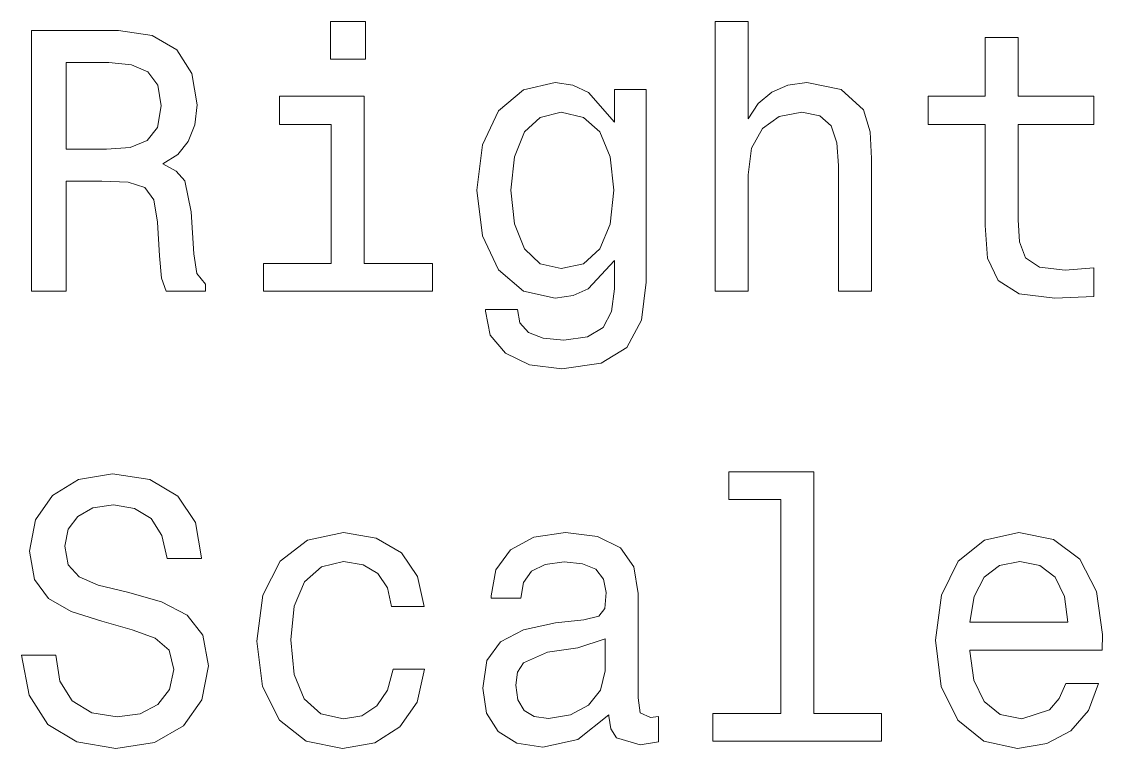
# Model space of a CAD drawing. Extents: x 0 to 297, y 0 to 210.
# Drawn here: x 136.61 to 151.14, y 96.75 to 106.51 of the extents above; entities that cross this region are included whole.
import ezdxf

# ---------------------------------------------------------------- set-up
doc = ezdxf.new("R2010")
doc.units = 0

msp = doc.modelspace()

# ---------------------------------------------------------------- linework, layer by layer
at = {"color": 7, "lineweight": 13}
for points in [[(141.233994, 106.511635), (140.764969, 106.511635), (140.764969, 106.007309), (141.233994, 106.007309)], [(145.93428, 102.890594), (146.378082, 102.890594), (146.378082, 104.453995), (146.423462, 104.812065), (146.569717, 105.07431), (146.796661, 105.235695), (147.099258, 105.296211), (147.341339, 105.245781), (147.49263, 105.109612), (147.568283, 104.882668), (147.593491, 104.580078), (147.593491, 102.890594), (148.037308, 102.890594), (148.037308, 104.670853), (148.01712, 105.028923), (147.926346, 105.326477), (147.628799, 105.598808), (147.164825, 105.694626), (146.912659, 105.659325), (146.695801, 105.563507), (146.514252, 105.412209), (146.378082, 105.205437), (146.378082, 106.511635), (145.93428, 106.511635)], [(136.745514, 102.890594), (137.214539, 102.890594), (137.214539, 104.368263), (137.693634, 104.368263), (138.046661, 104.353134), (138.26857, 104.282524), (138.389603, 104.116096), (138.440033, 103.81855), (138.465256, 103.364655), (138.495514, 103.067108), (138.55603, 102.890594), (139.085571, 102.890594), (139.085571, 102.986412), (138.969574, 103.127625), (138.92923, 103.389877), (138.893936, 103.954712), (138.808197, 104.373306), (138.6922, 104.504425), (138.510651, 104.60025), (138.712372, 104.726326), (138.853577, 104.90284), (138.944366, 105.124741), (138.974625, 105.392036), (138.904022, 105.815666), (138.702286, 106.133392), (138.369431, 106.325035), (137.915543, 106.390594), (136.745514, 106.390594)], [(149.565399, 105.129791), (149.565399, 103.773163), (149.595657, 103.334396), (149.736862, 103.031807), (150.019287, 102.855293), (150.498398, 102.794777), (151.022888, 102.819992), (151.022888, 103.203278), (150.639603, 103.173012), (150.291626, 103.213364), (150.105026, 103.339439), (150.024338, 103.551254), (150.009201, 103.848808), (150.009201, 105.129791), (151.022888, 105.129791), (151.022888, 105.508026), (150.009201, 105.508026), (150.009201, 106.29982), (149.565399, 106.29982), (149.565399, 105.508026), (148.798828, 105.508026), (148.798828, 105.129791)], [(137.784424, 105.961922), (138.092056, 105.931664), (138.308914, 105.835838), (138.445084, 105.659325), (138.490479, 105.38195), (138.440033, 105.089439), (138.303879, 104.912926), (138.071884, 104.822151), (137.754166, 104.796936), (137.214539, 104.796936), (137.214539, 105.961922)], [(145.006317, 103.011635), (145.006317, 105.598808), (144.582687, 105.598808), (144.582687, 105.160049), (144.234711, 105.558464), (144.022888, 105.659325), (143.785858, 105.694626), (143.357193, 105.593765), (143.024338, 105.31134), (142.80748, 104.857452), (142.731827, 104.247223), (142.80748, 103.63195), (143.024338, 103.178055), (143.357193, 102.890594), (143.785858, 102.794777), (144.027939, 102.830078), (144.22966, 102.920853), (144.582687, 103.304138), (144.582687, 102.920853), (144.542343, 102.618263), (144.431396, 102.401398), (144.219574, 102.275322), (143.901855, 102.229935), (143.624481, 102.260193), (143.427795, 102.335838), (143.311798, 102.466965), (143.276489, 102.643478), (142.847824, 102.643478), (142.847824, 102.623306), (142.913376, 102.300537), (143.115112, 102.058464), (143.437881, 101.902122), (143.876633, 101.846649), (144.401138, 101.922295), (144.749115, 102.134109), (144.945801, 102.502266)], [(141.218857, 103.263794), (141.218857, 105.508026), (140.079086, 105.508026), (140.079086, 105.129791), (140.775055, 105.129791), (140.775055, 103.263794), (139.867279, 103.263794), (139.867279, 102.890594), (142.136719, 102.890594), (142.136719, 103.263794)], [(143.190765, 104.247223), (143.236145, 104.696068), (143.372314, 105.028923), (143.584137, 105.225609), (143.866547, 105.296211), (144.164108, 105.225609), (144.386002, 105.028923), (144.522171, 104.696068), (144.572601, 104.247223), (144.522171, 103.788292), (144.386002, 103.46048), (144.164108, 103.258751), (143.866547, 103.193192), (143.584137, 103.258751), (143.372314, 103.46048), (143.236145, 103.793335)], [(137.073318, 97.998665), (136.614395, 97.998665), (136.715256, 97.464081), (136.967422, 97.070709), (137.355743, 96.833679), (137.880234, 96.747948), (138.399689, 96.828636), (138.788025, 97.050537), (139.035141, 97.398521), (139.125916, 97.857452), (139.050262, 98.270996), (138.838455, 98.538292), (138.495514, 98.714806), (138.036575, 98.845924), (137.643204, 98.94175), (137.386002, 99.052696), (137.239746, 99.214081), (137.194366, 99.466248), (137.239746, 99.693192), (137.37088, 99.864662), (137.572601, 99.980652), (137.849976, 100.020996), (138.132401, 99.970566), (138.354309, 99.834396), (138.500565, 99.607452), (138.571167, 99.29982), (139.03009, 99.29982), (139.03009, 99.309906), (138.949402, 99.783966), (138.712372, 100.136993), (138.339172, 100.358894), (137.834854, 100.43454), (137.380966, 100.358894), (137.027939, 100.147079), (136.800995, 99.819267), (136.720291, 99.395638), (136.785858, 99.017395), (136.977509, 98.760193), (137.28009, 98.588722), (137.693634, 98.457596), (138.102142, 98.341606), (138.409775, 98.230652), (138.596375, 98.069267), (138.661942, 97.807022), (138.601425, 97.539734), (138.445084, 97.338005), (138.208054, 97.211922), (137.900406, 97.171577), (137.55748, 97.227051), (137.295227, 97.388435), (137.128799, 97.650681)], [(146.816833, 100.091606), (146.816833, 97.216965), (145.904022, 97.216965), (145.904022, 96.843765), (148.168427, 96.843765), (148.168427, 97.216965), (147.260651, 97.216965), (147.260651, 100.464806), (146.12088, 100.464806), (146.12088, 100.091606)], [(141.587006, 98.654282), (142.025772, 98.654282), (141.934998, 99.057739), (141.71814, 99.375465), (141.380234, 99.572151), (140.941483, 99.647797), (140.457336, 99.546936), (140.089172, 99.264511), (139.857193, 98.80558), (139.776489, 98.190308), (139.852142, 97.580078), (140.079086, 97.126183), (140.437164, 96.843765), (140.926346, 96.747948), (141.360062, 96.823593), (141.697968, 97.035408), (141.929947, 97.368263), (142.030823, 97.812065), (141.607193, 97.812065), (141.53154, 97.529648), (141.39032, 97.317825), (141.188599, 97.186707), (140.941483, 97.146362), (140.63385, 97.211922), (140.411942, 97.413651), (140.275772, 97.741463), (140.230377, 98.205437), (140.275772, 98.659325), (140.416977, 98.987137), (140.643936, 99.188866), (140.941483, 99.259468), (141.20372, 99.214081), (141.400421, 99.098091), (141.53154, 98.906448)], [(144.50705, 97.196793), (144.50705, 97.181664), (144.532257, 97.010193), (144.60791, 96.889153), (144.925629, 96.793335), (145.172745, 96.833679), (145.172745, 97.17662), (145.066833, 97.161491), (144.925629, 97.227051), (144.900421, 97.42878), (144.900421, 98.830795), (144.83989, 99.188866), (144.663376, 99.441025), (144.355743, 99.592323), (143.922028, 99.647797), (143.498398, 99.58728), (143.185715, 99.41581), (142.989029, 99.148521), (142.923462, 98.795494), (142.923462, 98.765236), (143.321884, 98.765236), (143.357193, 98.977051), (143.46814, 99.128349), (143.649689, 99.219124), (143.906891, 99.254425), (144.154022, 99.22921), (144.330536, 99.153564), (144.436432, 99.022438), (144.471741, 98.840881), (144.451569, 98.629066), (144.37088, 98.523163), (144.169144, 98.472725), (143.790909, 98.432381), (143.357193, 98.341606), (143.049545, 98.180222), (142.867996, 97.928062), (142.812515, 97.554863), (142.862946, 97.222008), (143.019287, 96.974892), (143.271454, 96.81855), (143.619431, 96.763077), (144.088455, 96.86898)], [(149.358627, 98.069267), (151.13385, 98.069267), (151.138885, 98.276039), (151.058197, 98.85601), (150.836288, 99.289734), (150.483261, 99.551979), (150.014252, 99.647797), (149.555313, 99.546936), (149.202286, 99.264511), (148.975342, 98.80558), (148.894653, 98.200394), (148.970306, 97.580078), (149.19725, 97.126183), (149.545227, 96.843765), (149.999115, 96.747948), (150.392487, 96.813507), (150.715256, 96.984978), (150.952286, 97.257309), (151.088455, 97.620422), (150.649689, 97.620422), (150.558914, 97.418694), (150.427795, 97.267395), (150.054596, 97.146362), (149.76712, 97.201836), (149.550262, 97.378349), (149.409058, 97.66581), (149.358627, 98.054138)], [(149.358627, 98.442467), (149.414108, 98.790451), (149.550262, 99.047653), (149.75705, 99.203995), (150.029373, 99.259468), (150.296661, 99.203995), (150.503433, 99.047653), (150.629517, 98.790451), (150.674911, 98.442467)], [(144.456604, 97.791893), (144.396088, 97.529648), (144.234711, 97.327911), (143.99263, 97.196793), (143.695084, 97.151405), (143.503433, 97.17662), (143.367279, 97.257309), (143.28154, 97.398521), (143.256317, 97.595207), (143.276489, 97.771721), (143.357193, 97.897797), (143.679947, 98.039009), (144.088455, 98.099525), (144.456604, 98.220566)]]:
    msp.add_lwpolyline(points, close=True, dxfattribs=at)

doc.saveas('drawing.dxf')
